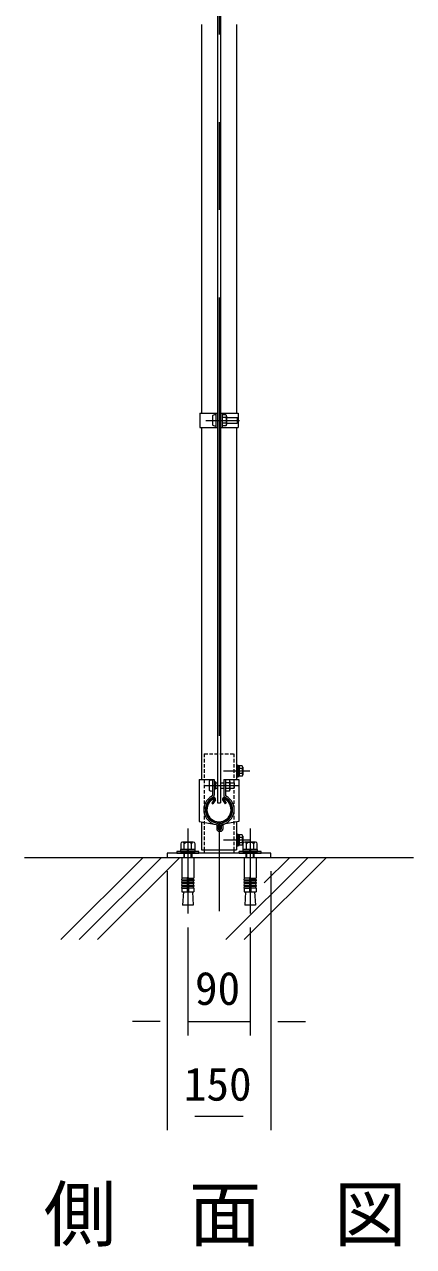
# Model space of a CAD drawing. Units: millimetres, scale not verified. Extents: x -4200 to 4200, y -2970 to 2970.
# Drawn here: x -325 to 238, y -34 to 1737 of the extents above; entities that cross this region are included whole.
import ezdxf
from ezdxf.enums import TextEntityAlignment as Align

# ---------------------------------------------------------------- set-up
doc = ezdxf.new("R2010")
doc.units = ezdxf.units.MM
doc.header["$LTSCALE"] = 20
doc.linetypes.add('USER1', pattern=[50.8, 31.75, -6.35, 6.35, -6.35])
doc.linetypes.add('USER2', pattern=[0.375, 0.25, -0.125])
for name, color, linetype, lineweight in [('0-0_D-BMK', 2, 'USER1', 13), ('0-1_D-STR1', 1, 'Continuous', 18), ('0-2_D-STR-DIM', 7, 'Continuous', 9), ('0-5_D-STR3', 3, 'Continuous', 13), ('0-A_D-STR4', 7, 'Continuous', 9), ('0-D_D-DCR-HCH', 7, 'Continuous', 9)]:
    doc.layers.add(name, color=color, linetype=linetype, lineweight=lineweight)
doc.layers.add('0-4_D-TTL-TXT', color=7, linetype='Continuous')
doc.styles.add('ＭＳ ゴシック', font='')
doc.styles.get('ＭＳ ゴシック').set_extended_font_data('MS Gothic')

msp = doc.modelspace()

# ---------------------------------------------------------------- linework, layer by layer
at = {"layer": '0-0_D-BMK'}
for p, q in [((-43.67, 2357.21), (-43.67, 448.75)), ((-62.95, 1163.16), (-14.07, 1163.16)), ((0.7, 655.15), (-37.24, 655.15)), ((-64, 634.15), (-15.12, 634.15)), ((-88.67, 571.75), (-88.67, 448.75)), ((1.33, 571.75), (1.33, 448.75)), ((0.7, 555.12), (-37.24, 555.12))]:
    msp.add_line(p, q, dxfattribs=at)
at = {"layer": '0-1_D-STR1'}
for p, q in [((-69.07, 1736.66), (-69.07, 1173.66)), ((-18.27, 1736.66), (-18.27, 1173.66)), ((-69.07, 1152.66), (-69.07, 643.15)), ((-18.27, 1152.66), (-18.27, 643.15)), ((-50.35, 614.48), (-53.85, 608.4)), ((-53.85, 608.4), (-52.47, 607.6)), ((-48.96, 613.68), (-52.47, 607.6)), ((-38.39, 613.68), (-34.88, 607.6)), ((-37, 614.48), (-33.49, 608.4)), ((-33.49, 608.4), (-34.88, 607.6)), ((-69.07, 581.48), (-69.07, 541.15)), ((-18.27, 581.48), (-18.27, 541.15)), ((-69.07, 541.15), (-18.27, 541.15))]:
    msp.add_line(p, q, dxfattribs=at)
for centre, radius, start, end in [((-43.67, 599.15), 19.05, 114.32478, 65.67522), ((-43.67, 599.15), 17.45, 114.32478, 65.67522), ((-50.69, 614.68), 2, 330, 114.32478), ((-50.69, 614.68), 0.401, 330, 114.32478), ((-36.65, 614.68), 2, 65.67522, 210), ((-36.65, 614.68), 0.401, 65.67522, 210)]:
    msp.add_arc(centre, radius, start, end, dxfattribs=at)
at = {"layer": '0-2_D-STR-DIM'}
for p, q in [((-118.67, 510.15), (-118.67, 135.14)), ((31.33, 510.15), (31.33, 135.14)), ((-88.67, 428.75), (-88.67, 272.32)), ((1.33, 428.75), (1.33, 272.32)), ((-128.67, 292.32), (-168.67, 292.32)), ((-88.67, 292.32), (1.33, 292.32)), ((41.33, 292.32), (81.33, 292.32)), ((-78.67, 155.14), (-8.67, 155.14))]:
    msp.add_line(p, q, dxfattribs=at)
at = {"layer": '0-5_D-STR3'}
for p, q in [((-45.92, 2316.15), (-45.92, 609.15)), ((-41.42, 2316.15), (-41.42, 609.15)), ((-71.37, 1173.66), (-45.92, 1173.66)), ((-53.02, 1169.66), (-53.02, 1156.66)), ((-48.22, 1173.66), (-48.22, 1152.66)), ((-48.22, 1171.16), (-48.22, 1155.16)), ((-48.22, 1169.36), (-48.22, 1156.96)), ((-41.42, 1173.66), (-15.97, 1173.66)), ((-39.12, 1173.66), (-39.12, 1152.66)), ((-33.62, 1171.26), (-39.12, 1171.26)), ((-39.12, 1171.26), (-39.12, 1155.06)), ((-39.12, 1169.36), (-39.12, 1156.96)), ((-32.62, 1169.07), (-32.62, 1157.12)), ((-15.97, 1173.66), (-15.97, 1152.66)), ((-41.42, 1152.66), (-15.97, 1152.66)), ((-33.62, 1167.21), (-39.12, 1167.21)), ((-33.62, 1159.11), (-39.12, 1159.11)), ((-33.62, 1155.06), (-39.12, 1155.06)), ((-32.62, 1167.16), (-17.22, 1167.16)), ((-32.62, 1159.16), (-17.22, 1159.16)), ((-17.22, 1167.16), (-17.22, 1159.16)), ((-18.27, 664.15), (-16.67, 664.15)), ((-16.67, 664.15), (-16.67, 646.15)), ((-10.25, 662.65), (-14.67, 662.65)), ((-14.67, 662.65), (-14.67, 647.65)), ((-10.25, 658.91), (-14.67, 658.91)), ((-9.17, 660.78), (-9.17, 649.52)), ((-72.22, 643.15), (-72.22, 582.07)), ((-72.22, 643.15), (-50.67, 643.15)), ((-57.77, 640.65), (-57.77, 627.65)), ((-52.97, 643.15), (-52.97, 620.32)), ((-50.67, 643.15), (-50.67, 620.32)), ((-48.97, 639.47), (-50.67, 639.47)), ((-48.97, 639.47), (-48.97, 628.83)), ((-48.97, 638.15), (-45.92, 638.15)), ((-41.42, 638.15), (-36.67, 638.15)), ((-36.67, 643.15), (-36.67, 620.32)), ((-36.67, 643.15), (-15.12, 643.15)), ((-34.37, 643.15), (-34.37, 620.32)), ((-28.87, 642.25), (-34.37, 642.25)), ((-28.87, 638.2), (-34.37, 638.2)), ((-27.87, 640.07), (-27.87, 628.11)), ((-27.87, 638.15), (-21.97, 638.15)), ((-21.97, 638.15), (-21.97, 630.15)), ((-15.12, 643.15), (-15.12, 582.07)), ((-10.25, 651.39), (-14.67, 651.39)), ((-10.25, 647.65), (-14.67, 647.65)), ((-48.97, 628.83), (-50.67, 628.83)), ((-48.97, 630.15), (-45.92, 630.15)), ((-41.42, 630.15), (-36.67, 630.15)), ((-28.87, 630.1), (-34.37, 630.1)), ((-28.87, 626.05), (-34.37, 626.05)), ((-27.87, 630.15), (-21.97, 630.15)), ((-45.92, 609.15), (-41.42, 609.15)), ((-72.22, 582.07), (-47.78, 577.54)), ((-46.97, 576.56), (-46.97, 571.15)), ((-44.67, 576.56), (-44.67, 571.15)), ((-43.67, 570.15), (-41.37, 570.15)), ((-43.67, 567.85), (-41.37, 567.85)), ((-42.67, 576.56), (-42.67, 571.65)), ((-42.67, 571.65), (-40.37, 571.65)), ((-40.37, 576.56), (-40.37, 571.15)), ((-40.37, 576.56), (-38.07, 576.56)), ((-15.12, 582.07), (-39.56, 577.54)), ((-38.07, 576.56), (-38.07, 571.15)), ((-18.27, 564.12), (-16.67, 564.12)), ((-16.67, 564.12), (-16.67, 546.12)), ((-10.25, 562.62), (-14.67, 562.62)), ((-14.67, 562.62), (-14.67, 547.62)), ((-10.25, 558.87), (-14.67, 558.87)), ((-10.25, 551.36), (-14.67, 551.36)), ((-9.17, 560.75), (-9.17, 549.49)), ((-65.02, 541.15), (-65.02, 536.15)), ((-22.32, 541.15), (-22.32, 536.15)), ((-10.25, 547.62), (-14.67, 547.62)), ((-97.32, 530.15), (-80.02, 530.15)), ((-7.32, 530.15), (9.98, 530.15))]:
    msp.add_line(p, q, dxfattribs=at)
at = {"layer": '0-5_D-STR3', "linetype": 'USER2'}
for p, q in [((-65.02, 680.15), (-65.02, 541.15)), ((-65.02, 680.15), (-22.32, 680.15)), ((-22.32, 680.15), (-22.32, 541.15))]:
    msp.add_line(p, q, dxfattribs=at)
at = {"layer": '0-5_D-STR3', "lineweight": 18}
for p, q in [((-99.06, 549.75), (-99.06, 541.45)), ((-80.88, 552.25), (-96.47, 552.25)), ((-94.67, 552.25), (-82.67, 552.25)), ((-93.87, 541.45), (-93.87, 549.75)), ((-83.48, 541.45), (-83.48, 549.75)), ((-78.28, 541.45), (-78.28, 549.75)), ((-9.06, 549.75), (-9.06, 541.45)), ((9.12, 552.25), (-6.47, 552.25)), ((-4.67, 552.25), (7.33, 552.25)), ((-3.87, 541.45), (-3.87, 549.75)), ((6.52, 541.45), (6.52, 549.75)), ((11.72, 541.45), (11.72, 549.75)), ((-104.67, 538.45), (-104.67, 536.15)), ((-72.67, 538.45), (-104.67, 538.45)), ((-104.67, 536.15), (-72.67, 536.15)), ((-77.92, 541.45), (-99.42, 541.45)), ((-99.42, 541.45), (-99.42, 538.45)), ((-99.42, 538.45), (-77.92, 538.45)), ((-99.06, 541.45), (-78.28, 541.45)), ((-94.67, 536.15), (-94.67, 530.15)), ((-93.59, 530.15), (-93.59, 536.15)), ((-90.17, 541.45), (-89.37, 538.45)), ((-87.17, 538.45), (-87.98, 541.45)), ((-83.75, 530.15), (-83.75, 536.15)), ((-82.67, 530.15), (-82.67, 536.15)), ((-77.92, 538.45), (-77.92, 541.45)), ((-72.67, 536.15), (-72.67, 538.45)), ((17.33, 538.45), (-14.67, 538.45)), ((-14.67, 536.15), (-14.67, 538.45)), ((-14.67, 536.15), (17.33, 536.15)), ((12.08, 541.45), (-9.42, 541.45)), ((-9.42, 541.45), (-9.42, 538.45)), ((-9.42, 538.45), (12.08, 538.45)), ((-9.06, 541.45), (11.72, 541.45)), ((-4.67, 536.15), (-4.67, 530.15)), ((-3.59, 530.15), (-3.59, 536.15)), ((-0.17, 541.45), (0.63, 538.45)), ((2.83, 538.45), (2.02, 541.45)), ((6.25, 530.15), (6.25, 536.15)), ((7.33, 530.15), (7.33, 536.15)), ((12.08, 538.45), (12.08, 541.45)), ((17.33, 536.15), (17.33, 538.45)), ((-97.32, 530.15), (-97.32, 500.11)), ((-80.02, 530.15), (-80.02, 500.11)), ((-7.32, 530.15), (-7.32, 500.11)), ((9.98, 530.15), (9.98, 500.11)), ((-89.67, 500.11), (-97.32, 500.11)), ((-97.32, 497.61), (-96.89, 500.08)), ((-97.32, 497.61), (-89.67, 497.61)), ((-97.32, 497.61), (-97.32, 496.11)), ((-97.32, 496.11), (-89.67, 496.11)), ((-97.32, 493.61), (-96.89, 496.08)), ((-89.67, 500.11), (-89.67, 480.15)), ((-87.67, 500.11), (-80.02, 500.11)), ((-87.67, 500.11), (-87.67, 480.15)), ((-80.02, 497.61), (-87.67, 497.61)), ((-80.02, 496.11), (-87.67, 496.11)), ((-80.02, 497.61), (-80.46, 500.08)), ((-80.02, 493.61), (-80.46, 496.08)), ((-80.02, 497.61), (-80.02, 496.11)), ((0.33, 500.11), (-7.32, 500.11)), ((-7.32, 497.61), (-6.89, 500.08)), ((-7.32, 497.61), (0.33, 497.61)), ((-7.32, 497.61), (-7.32, 496.11)), ((-7.32, 496.11), (0.33, 496.11)), ((-7.32, 493.61), (-6.89, 496.08)), ((0.33, 500.11), (0.33, 480.15)), ((2.33, 500.11), (9.98, 500.11)), ((2.33, 500.11), (2.33, 480.15)), ((9.98, 497.61), (2.33, 497.61)), ((9.98, 496.11), (2.33, 496.11)), ((9.98, 497.61), (9.54, 500.08)), ((9.98, 493.61), (9.54, 496.08)), ((9.98, 497.61), (9.98, 496.11)), ((-97.32, 493.61), (-89.67, 493.61)), ((-97.32, 493.61), (-97.32, 492.11)), ((-97.32, 492.11), (-89.67, 492.11)), ((-97.32, 489.61), (-96.89, 492.08)), ((-97.32, 489.61), (-89.67, 489.61)), ((-97.32, 489.61), (-97.32, 488.11)), ((-97.32, 485.65), (-96.89, 488.11)), ((-97.32, 488.11), (-89.67, 488.11)), ((-97.32, 485.65), (-89.67, 485.65)), ((-97.32, 485.65), (-97.32, 480.15)), ((-97.32, 480.15), (-80.02, 480.15)), ((-95.17, 480.15), (-96.25, 461.05)), ((-80.02, 493.61), (-87.67, 493.61)), ((-80.02, 492.11), (-87.67, 492.11)), ((-80.02, 489.61), (-87.67, 489.61)), ((-80.02, 488.11), (-87.67, 488.11)), ((-80.02, 485.65), (-87.67, 485.65)), ((-82.18, 480.15), (-81.09, 461.05)), ((-80.02, 489.61), (-80.46, 492.08)), ((-80.02, 485.65), (-80.46, 488.11)), ((-80.02, 493.61), (-80.02, 492.11)), ((-80.02, 489.61), (-80.02, 488.11)), ((-80.02, 485.65), (-80.02, 480.15)), ((-7.32, 493.61), (0.33, 493.61)), ((-7.32, 493.61), (-7.32, 492.11)), ((-7.32, 492.11), (0.33, 492.11)), ((-7.32, 489.61), (-6.89, 492.08)), ((-7.32, 489.61), (0.33, 489.61)), ((-7.32, 489.61), (-7.32, 488.11)), ((-7.32, 485.65), (-6.89, 488.11)), ((-7.32, 488.11), (0.33, 488.11)), ((-7.32, 485.65), (0.33, 485.65)), ((-7.32, 485.65), (-7.32, 480.15)), ((-7.32, 480.15), (9.98, 480.15)), ((-5.17, 480.15), (-6.25, 461.05)), ((9.98, 493.61), (2.33, 493.61)), ((9.98, 492.11), (2.33, 492.11)), ((9.98, 489.61), (2.33, 489.61)), ((9.98, 488.11), (2.33, 488.11)), ((9.98, 485.65), (2.33, 485.65)), ((7.82, 480.15), (8.91, 461.05)), ((9.98, 489.61), (9.54, 492.08)), ((9.98, 485.65), (9.54, 488.11)), ((9.98, 493.61), (9.98, 492.11)), ((9.98, 489.61), (9.98, 488.11)), ((9.98, 485.65), (9.98, 480.15)), ((-81.09, 461.05), (-96.25, 461.05)), ((8.91, 461.05), (-6.25, 461.05))]:
    msp.add_line(p, q, dxfattribs=at)
at = {"layer": '0-5_D-STR3'}
for points in [[(-71.37, 1173.66), (-71.37, 1152.66), (-45.92, 1152.66)], [(-18.27, 664.15), (-18.27, 646.15), (-16.67, 646.15)], [(-18.27, 564.12), (-18.27, 546.12), (-16.67, 546.12)]]:
    msp.add_lwpolyline(points, dxfattribs=at)
for points in [[(-14.67, 662.85), (-16.67, 662.85), (-16.67, 647.45), (-14.67, 647.45)], [(-14.67, 562.82), (-16.67, 562.82), (-16.67, 547.42), (-14.67, 547.42)], [(-118.67, 530.15), (31.33, 530.15), (31.33, 536.15), (-118.67, 536.15)]]:
    msp.add_lwpolyline(points, close=True, dxfattribs=at)
for centre, radius, start, end in [((-35.16, 1169.23), 2.54, 307.21089, 52.78911), ((-41.32, 1163.16), 8.7, 332.26063, 27.73937), ((-35.17, 1157.08), 2.55, 307.42505, 52.57495), ((-24.72, 1163.16), 8.5, 331.92751, 28.07249), ((-11.33, 660.78), 2.16, 300, 60), ((-16.25, 655.15), 7.08, 327.93138, 32.06862), ((-30.41, 640.23), 2.54, 307.21089, 52.78911), ((-36.57, 634.15), 8.7, 332.26063, 27.73937), ((-29.47, 634.15), 8.5, 331.92751, 28.07249), ((-11.33, 649.52), 2.16, 300, 60), ((-54.97, 620.32), 2, 298.0884, 0), ((-54.97, 620.32), 4.3, 298.0884, 0), ((-32.37, 620.32), 4.3, 180, 241.9116), ((-32.37, 620.32), 2, 180, 241.9116), ((-30.42, 628.08), 2.55, 307.42505, 52.57495), ((-43.67, 599.15), 22, 118.0884, 259.22478), ((-43.67, 599.15), 19.7, 118.0884, 259.22478), ((-43.67, 599.15), 19.7, 280.77522, 61.9116), ((-43.67, 599.15), 22, 280.77522, 61.9116), ((-47.97, 576.56), 1, 0, 79.22478), ((-47.97, 576.56), 3.3, 0, 79.22478), ((-43.67, 571.15), 3.3, 180, 270), ((-43.67, 571.15), 1, 180, 270), ((-39.37, 576.56), 3.3, 100.77522, 180), ((-41.37, 571.15), 3.3, 270, 0), ((-41.37, 571.15), 1, 270, 0), ((-39.37, 576.56), 1, 100.77522, 180), ((-11.33, 560.75), 2.16, 300, 60), ((-16.25, 555.12), 7.08, 327.93138, 32.06862), ((-11.33, 549.49), 2.16, 300, 60)]:
    msp.add_arc(centre, radius, start, end, dxfattribs=at)
at = {"layer": '0-5_D-STR3', "lineweight": 18}
for centre, radius, start, end in [((-96.47, 549.65), 2.6, 2.20423, 177.79577), ((-88.67, 545.6), 6.65, 38.61324, 141.38676), ((-80.88, 549.65), 2.6, 2.20423, 177.79577), ((-6.47, 549.65), 2.6, 2.20423, 177.79577), ((1.33, 545.6), 6.65, 38.61324, 141.38676), ((9.12, 549.65), 2.6, 2.20423, 177.79577), ((-88.67, 500.11), 1, 0, 180), ((1.33, 500.11), 1, 0, 180)]:
    msp.add_arc(centre, radius, start, end, dxfattribs=at)
at = {"layer": '0-5_D-STR3'}
for centre, start_param, end_param in [((-48.22, 1169.66), 1.5707963, 3.1415927), ((-48.22, 1156.66), 3.1415927, 4.712389), ((-52.97, 640.65), 1.5707963, 3.1415927), ((-52.97, 627.65), 3.1415927, 4.712389)]:
    msp.add_ellipse(centre, major_axis=(4.8, 0), ratio=0.3125, start_param=start_param, end_param=end_param, dxfattribs=at)
at = {"layer": '0-A_D-STR4'}
msp.add_line((-325.05, 530.15), (237.71, 530.15), dxfattribs=at)
at = {"layer": '0-D_D-DCR-HCH'}
for p, q in [((-272.49, 411.09), (-153.43, 530.15)), ((-245.98, 411.09), (-126.91, 530.15)), ((-219.46, 411.09), (-100.4, 530.15)), ((-33.84, 411.09), (85.22, 530.15)), ((-7.33, 411.09), (111.73, 530.15)), ((21.62, 493.07), (58.7, 530.15))]:
    msp.add_line(p, q, dxfattribs=at)

# ---------------------------------------------------------------- texts
at = {"layer": '0-2_D-STR-DIM', "style": 'ＭＳ ゴシック'}
for s, p in [('90', (-78.42, 301.99)), ('150', (-94.6, 163.28))]:
    msp.add_text(s, height=48.09, dxfattribs=at).set_placement(p, align=Align.BOTTOM_LEFT)
at = {"layer": '0-4_D-TTL-TXT', "style": 'ＭＳ ゴシック'}
msp.add_text('側\u3000面\u3000図', height=76.98, dxfattribs=at).set_placement((-297.37, -48.23), align=Align.BOTTOM_LEFT)

doc.saveas('drawing.dxf')
